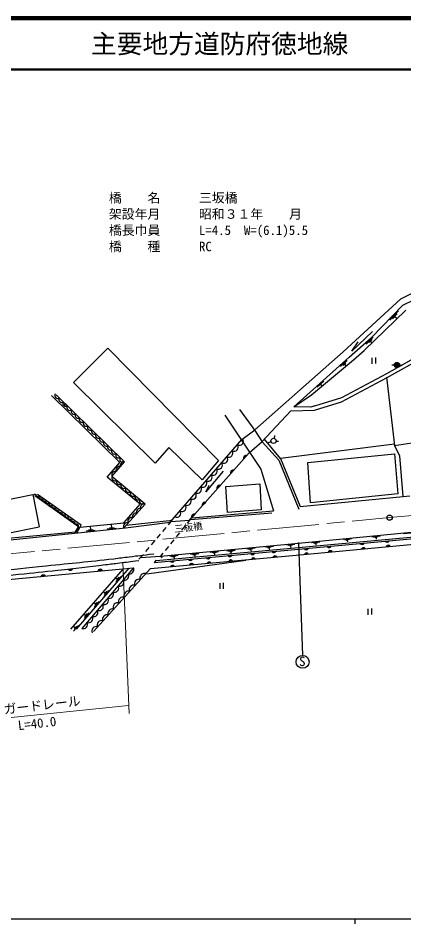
# Model space of a CAD drawing. Units: millimetres at full size, sheet at 1:1000; details may follow other scales. Extents: x 40000 to 680000, y 20000 to 380000.
# Drawn here: x 202568 to 277521, y 204000 to 380000 of the extents above; entities that cross this region are included whole.
import ezdxf
from ezdxf.enums import TextEntityAlignment as Align

# ---------------------------------------------------------------- set-up
doc = ezdxf.new("R2010")
doc.units = ezdxf.units.MM
doc.header["$LTSCALE"] = 1000
doc.linetypes.add('CHAIN', pattern=[18.5, 12, -1.5, 3.5, -1.5])
for name, color, linetype, lineweight in [('M-BGD', 7, 'Continuous', 25), ('M-BMK', 2, 'CHAIN', 13), ('M-BMK-SRVR', 3, 'Continuous', 25), ('M-STR-HTXT', 7, 'Continuous', 13), ('M-STR-STR1', 1, 'Continuous', 25), ('M-TTL', 2, 'Continuous', 140), ('M-TTL-BAND', 7, 'Continuous', 25), ('M-TTL-LINE', 7, 'Continuous', 50)]:
    doc.layers.add(name, color=color, linetype=linetype, lineweight=lineweight)
doc.layers.add('M-TTL-TXT', color=7, linetype='Continuous')
doc.styles.add('ＭＳ ゴシック', font='')
doc.styles.get('ＭＳ ゴシック').set_extended_font_data('MS Gothic')

msp = doc.modelspace()

# ---------------------------------------------------------------- hatches: boundary and pattern name
at = {"layer": 'M-BGD'}
for points in [[(276180, 312603), (275681, 312628, 0.06695), (275692, 312495, 0.8745), (276680, 312579)], [(276180, 312603), (276680, 312579, 0.06695), (276668, 312712, 0.8745), (275681, 312628)], [(246377, 294319), (247032, 294987, 0.62516)], [(243854, 291467), (244508, 292136, 0.62516)], [(241215, 288525), (241869, 289193, 0.62516)], [(238354, 285230), (239009, 285899, 0.62516)], [(236307, 282933), (236949, 283589, 0.62516)], [(274673, 278451), (273896, 278376, 0.62516)], [(252680, 276419), (251904, 276344, 0.62516)], [(258927, 276969), (258151, 276894, 0.62516)], [(263411, 277398), (262635, 277323, 0.62516)], [(262790, 276260), (263566, 276335, 0.62516)], [(269788, 278001), (269012, 277926, 0.62516)], [(269250, 276822), (270026, 276897, 0.62516)], [(274091, 277289), (274867, 277364, 0.62516)], [(232890, 274563), (232114, 274488, 0.62516)], [(236470, 274899), (235694, 274824, 0.62516)], [(239911, 275228), (239134, 275153, 0.62516)], [(244100, 275626), (243323, 275551, 0.62516)], [(243495, 274427), (244271, 274502, 0.62516)], [(248526, 276018), (247749, 275942, 0.62516)], [(247888, 274817), (248664, 274892, 0.62516)], [(252072, 275223), (252849, 275298, 0.62516)], [(258204, 275793), (258981, 275868, 0.62516)], [(213193, 273043), (212262, 272940, 0.62516)], [(218046, 272558), (218977, 272649, 0.62516)], [(232176, 273379), (232953, 273454, 0.62516)], [(235851, 273751), (236628, 273826, 0.62516)], [(239307, 274037), (240084, 274113, 0.62516)], [(206956, 271460), (207888, 271550, 0.62516)]]:
    msp.add_hatch(color=256, dxfattribs=at).paths.add_polyline_path(points)
h = msp.add_hatch(color=256, dxfattribs=at)
edge = h.paths.add_edge_path()
edge.add_ellipse((257053, 277954), major_axis=(26.5, -96), ratio=1, start_angle=80.38222, end_angle=-105.44933)
h = msp.add_hatch(color=256, dxfattribs=at)
edge = h.paths.add_edge_path()
edge.add_line((257040, 277855), (257036, 277952))
h = msp.add_hatch(color=256, dxfattribs=at)
edge = h.paths.add_edge_path()
edge.add_ellipse((257053, 277954), major_axis=(26.5, -96), ratio=1, start_angle=-22.90809, end_angle=74.55067)

# ---------------------------------------------------------------- linework, layer by layer
for p, q in [((276900, 325478), (281568, 327812)), ((277336, 324255), (282014, 326515)), ((265725, 315153), (276900, 325478)), ((271202, 317912), (277336, 324255)), ((269796, 315422), (277875, 323263)), ((274776, 321306), (276492, 323101)), ((275311, 321542), (276193, 322550)), ((275784, 322046), (276193, 321637)), ((271452, 319102), (267430, 315284)), ((266922, 314102), (271202, 317912)), ((267430, 315284), (268649, 317071)), ((270174, 316672), (271544, 317978)), ((270725, 316971), (271339, 317522)), ((271009, 317176), (271260, 316908)), ((213342, 309223), (219973, 315852)), ((219973, 315852), (241524, 294020)), ((248564, 299990), (265725, 315153)), ((267732, 313595), (269796, 315422)), ((274178, 310944), (281855, 315228)), ((256121, 304488), (266922, 314102)), ((259594, 306815), (267732, 313595)), ((265201, 312289), (266507, 313467)), ((271311, 314000), (271311, 312838)), ((272017, 314054), (272017, 312892)), ((274119, 310111), (281796, 314395)), ((265749, 312527), (266268, 313032)), ((266001, 312752), (266254, 312429)), ((275181, 312652), (276180, 312603)), ((276180, 312603), (277179, 312554)), ((265397, 305449), (274119, 310111)), ((265456, 306282), (274178, 310944)), ((274154, 310247), (275685, 296983)), ((229199, 293516), (213342, 309223)), ((260678, 308300), (261955, 309478)), ((261296, 308875), (261548, 308510)), ((222338, 293664), (209068, 306678)), ((223246, 293766), (209976, 306781)), ((256121, 304488), (259594, 306815)), ((260245, 304682), (265456, 306282)), ((259421, 304429), (256121, 304488)), ((260245, 304682), (259421, 304429)), ((260186, 303849), (265397, 305449)), ((242724, 302865), (249738, 292365)), ((245559, 303955), (248539, 299886)), ((249950, 297635), (255533, 303663)), ((255533, 303663), (260186, 303849)), ((246059, 298136), (248564, 299990)), ((248539, 299886), (249992, 297669)), ((275685, 296983), (294632, 299725)), ((232126, 282052), (246059, 298136)), ((247462, 295531), (249977, 297726)), ((249992, 297669), (253227, 294073)), ((253538, 294427), (250463, 298166)), ((251722, 297677), (251160, 297471)), ((252395, 298873), (252289, 298340)), ((252691, 297818), (253013, 297798)), ((252691, 297818), (253190, 297787)), ((231866, 296542), (229199, 293516)), ((238353, 290273), (231866, 296542)), ((275685, 297238), (253538, 294427)), ((276762, 294920), (275685, 296983)), ((235876, 282424), (247462, 295531)), ((241524, 294020), (238353, 290273)), ((247032, 294987), (246377, 294319)), ((253227, 294073), (257079, 284590)), ((253538, 294427), (257374, 285119)), ((258888, 293678), (275711, 295334)), ((275711, 295334), (276314, 287553)), ((277390, 287071), (276762, 294920)), ((219891, 290818), (222338, 293664)), ((220800, 290921), (223246, 293766)), ((249738, 292365), (252173, 284263)), ((259390, 285796), (258888, 293678)), ((226267, 285540), (219891, 290818)), ((227250, 285581), (220800, 290921)), ((242412, 291978), (239064, 287966)), ((244508, 292136), (243854, 291467)), ((239064, 287966), (239660, 289250)), ((241869, 289193), (241215, 288525)), ((242906, 289012), (249520, 289521)), ((243233, 283962), (242906, 289012)), ((249520, 289521), (249811, 284435)), ((199028, 286168), (205422, 287455)), ((205422, 287455), (206667, 281169)), ((214270, 281163), (205818, 287175)), ((214800, 281443), (206347, 287455)), ((257374, 285119), (277390, 287071)), ((276314, 287553), (259390, 285796)), ((277390, 287071), (278691, 287198)), ((223121, 281900), (226267, 285540)), ((223127, 280956), (227250, 285581)), ((239009, 285899), (238354, 285230)), ((236033, 282556), (251882, 283892)), ((236949, 283589), (236307, 282933)), ((236323, 282927), (252173, 284263)), ((249811, 284435), (243233, 283962)), ((214598, 281105), (223121, 281900)), ((223424, 280988), (232126, 282052)), ((223563, 281496), (232544, 282444)), ((232023, 282469), (232223, 282202)), ((235876, 282424), (236188, 282820)), ((257036, 277952), (306357, 282882)), ((257073, 277122), (306480, 281726)), ((187121, 277178), (214165, 280016)), ((189424, 277886), (213740, 280208)), ((200272, 279882), (206667, 281169)), ((213740, 280208), (214270, 281163)), ((213997, 279998), (214800, 281443)), ((214165, 280016), (223424, 280988)), ((215800, 280383), (217540, 280496)), ((216221, 280587), (217131, 280656)), ((216676, 280621), (216653, 281190)), ((219872, 280758), (221612, 280872)), ((220292, 280963), (221202, 281031)), ((220747, 280997), (220725, 281565)), ((257051, 276787), (306480, 281450)), ((257291, 275696), (306781, 280371)), ((277376, 279852), (279012, 280009)), ((259553, 278084), (261189, 278241)), ((259911, 278016), (260775, 278119)), ((265720, 278724), (267357, 278881)), ((266079, 278656), (266943, 278759)), ((266318, 278579), (266685, 278624)), ((266511, 278592), (266550, 278243)), ((271317, 279230), (272953, 279387)), ((271675, 279162), (272539, 279265)), ((271914, 279084), (272281, 279130)), ((272107, 279097), (272146, 278749)), ((273896, 278376), (274673, 278451)), ((228988, 274207), (257051, 276787)), ((229368, 274632), (257073, 277122)), ((230236, 275428), (257036, 277952)), ((239892, 276213), (241529, 276370)), ((243099, 276480), (244736, 276637)), ((243458, 276412), (244322, 276515)), ((243696, 276335), (244064, 276380)), ((243890, 276348), (243929, 276000)), ((246977, 276885), (248614, 277042)), ((247336, 276817), (248200, 276920)), ((247575, 276740), (247942, 276785)), ((247768, 276753), (247807, 276405)), ((250521, 277245), (252157, 277402)), ((250879, 277177), (251743, 277280)), ((251118, 277100), (251485, 277145)), ((251311, 277113), (251350, 276765)), ((251904, 276344), (252680, 276419)), ((254684, 277638), (256321, 277795)), ((255043, 277570), (255907, 277673)), ((255281, 277493), (255649, 277538)), ((255475, 277506), (255513, 277158)), ((257036, 277952), (257791, 256166)), ((258151, 276894), (258927, 276969)), ((260150, 277939), (260517, 277984)), ((260343, 277952), (260382, 277604)), ((262635, 277323), (263411, 277398)), ((263566, 276335), (262790, 276260)), ((269012, 277926), (269788, 278001)), ((270026, 276897), (269250, 276822)), ((274867, 277364), (274091, 277289)), ((226378, 275164), (226049, 274873)), ((227557, 272047), (246786, 274673)), ((228302, 273065), (257291, 275696)), ((229408, 274649), (228988, 274207)), ((230236, 275428), (230543, 275210)), ((232033, 275457), (233670, 275614)), ((232114, 274488), (232890, 274563)), ((232392, 275389), (233256, 275492)), ((232630, 275311), (232998, 275356)), ((232824, 275324), (232862, 274976)), ((235694, 274824), (236470, 274899)), ((236060, 275842), (237697, 276000)), ((236419, 275775), (237283, 275878)), ((236658, 275697), (237025, 275742)), ((236851, 275710), (236890, 275362)), ((239134, 275153), (239911, 275228)), ((240250, 276145), (241114, 276248)), ((240489, 276068), (240856, 276113)), ((240682, 276081), (240721, 275733)), ((243323, 275551), (244100, 275626)), ((247749, 275942), (248526, 276018)), ((248664, 274892), (247888, 274817)), ((252849, 275298), (252072, 275223)), ((258981, 275868), (258204, 275793)), ((192044, 270080), (225010, 273189)), ((212262, 272940), (213193, 273043)), ((222895, 272956), (212727, 261294)), ((224096, 273130), (213860, 261294)), ((225010, 273189), (214946, 261390)), ((228302, 273065), (217205, 260831)), ((232953, 273454), (232176, 273379)), ((236628, 273826), (235851, 273751)), ((240084, 274113), (239307, 274037)), ((244271, 274502), (243495, 274427)), ((207888, 271550), (206956, 271460)), ((218977, 272649), (218046, 272558)), ((222495, 271513), (221556, 270382)), ((221834, 271008), (221556, 271200)), ((222130, 271374), (221643, 270730)), ((241733, 270234), (241733, 269072)), ((242439, 270288), (242439, 269126)), ((220147, 268765), (219207, 267634)), ((219485, 268260), (219207, 268452)), ((219781, 268626), (219294, 267982)), ((218304, 266656), (217364, 265525)), ((217643, 266152), (217364, 266343)), ((217938, 266517), (217451, 265873)), ((216340, 264453), (215401, 263322)), ((215679, 263948), (215401, 264140)), ((215975, 264314), (215488, 263670)), ((270529, 265245), (270529, 264083)), ((271235, 265299), (271235, 264137)), ((214292, 262002), (213352, 260871)), ((213631, 261497), (213352, 261688)), ((213926, 261862), (213439, 261219))]:
    msp.add_line(p, q, dxfattribs=at)
for centre, radius in [((276180, 312603), 500), ((252192, 297849), 500), ((257053, 277954), 99.6), ((257838, 254917), 1250)]:
    msp.add_circle(centre, radius, dxfattribs=at)
for centre, radius, start, end in [((245542, 297805), 798, 242.81728, 35.83792), ((243499, 295465), 798, 242.81728, 35.83792), ((244536, 296626), 798, 242.81728, 35.83792), ((242499, 294283), 798, 242.81728, 35.83792), ((246867, 294494), 521, 71.58426, 199.63151), ((240455, 291963), 798, 242.81728, 35.83792), ((241465, 293145), 798, 242.81728, 35.83792), ((244344, 291642), 521, 71.58426, 199.63151), ((239444, 290812), 798, 242.81728, 35.83792), ((237403, 288465), 798, 242.81728, 35.83792), ((238439, 289633), 798, 242.81728, 35.83792), ((241705, 288699), 521, 71.58426, 199.63151), ((205845, 287039), 392, 338.60279, 131.62342), ((206465, 286598), 392, 338.60279, 131.62342), ((236397, 287286), 798, 242.81728, 35.83792), ((207085, 286157), 392, 338.60279, 131.62342), ((207705, 285716), 392, 338.60279, 131.62342), ((208325, 285275), 392, 338.60279, 131.62342), ((208945, 284834), 392, 338.60279, 131.62342), ((234408, 284934), 798, 242.81728, 35.83792), ((235413, 286113), 798, 242.81728, 35.83792), ((238844, 285405), 521, 71.58426, 199.63151), ((209565, 284393), 392, 338.60279, 131.62342), ((210185, 283952), 392, 338.60279, 131.62342), ((210805, 283511), 392, 338.60279, 131.62342), ((211425, 283070), 392, 338.60279, 131.62342), ((233368, 283788), 798, 242.81728, 35.83792), ((236787, 283105), 511, 71.58426, 199.63151), ((212045, 282629), 392, 338.60279, 131.62342), ((212665, 282188), 392, 338.60279, 131.62342), ((213285, 281747), 392, 338.60279, 131.62342), ((213905, 281306), 392, 338.60279, 131.62342), ((213817, 280482), 284, 254.24313, 47.26377), ((274266, 278602), 434, 211.49902, 339.54626), ((252274, 276570), 434, 211.49902, 339.54626), ((258521, 277120), 434, 211.49902, 339.54626), ((263005, 277550), 434, 211.49902, 339.54626), ((263196, 276108), 434, 31.49902, 159.54626), ((269382, 278153), 434, 211.49902, 339.54626), ((269656, 276670), 434, 31.49902, 159.54626), ((274497, 277137), 434, 31.49902, 159.54626), ((232484, 274715), 434, 211.49902, 339.54626), ((236064, 275051), 434, 211.49902, 339.54626), ((239504, 275379), 434, 211.49902, 339.54626), ((243693, 275778), 434, 211.49902, 339.54626), ((243901, 274276), 434, 31.49902, 159.54626), ((248119, 276169), 434, 211.49902, 339.54626), ((248294, 274665), 434, 31.49902, 159.54626), ((252479, 275071), 434, 31.49902, 159.54626), ((258611, 275641), 434, 31.49902, 159.54626), ((212703, 273218), 521, 212.24827, 340.29551), ((218534, 272377), 521, 31.51391, 159.56115), ((232583, 273228), 434, 31.49902, 159.54626), ((236258, 273600), 434, 31.49902, 159.54626), ((239714, 273886), 434, 31.49902, 159.54626), ((207444, 271278), 521, 31.51391, 159.56115)]:
    msp.add_arc(centre, radius, start, end, dxfattribs=at)
for centre, major_axis, ratio, start_param, end_param in [((210248, 306687), (-74, -590), 0.934573, 4.3312719, 6.984), ((211034, 305916), (-74, -590), 0.934573, 4.3312719, 6.984), ((211825, 305152), (-74, -590), 0.934573, 4.3312719, 6.984), ((211953, 304984), (-49, -393), 0.934573, 4.3312719, 6.984), ((212607, 304373), (-74, -590), 0.934573, 4.3312719, 6.984), ((213426, 303610), (-74, -590), 0.934573, 4.3312719, 6.984), ((214209, 302831), (-74, -590), 0.934573, 4.3312719, 6.984), ((214995, 302060), (-74, -590), 0.934573, 4.3312719, 6.984), ((215781, 301289), (-74, -590), 0.934573, 4.3312719, 6.984), ((216572, 300525), (-74, -590), 0.934573, 4.3312719, 6.984), ((217354, 299746), (-74, -590), 0.934573, 4.3312719, 6.984), ((218141, 298975), (-74, -590), 0.934573, 4.3312719, 6.984), ((218931, 298211), (-74, -590), 0.934573, 4.3312719, 6.984), ((219714, 297432), (-74, -590), 0.934573, 4.3312719, 6.984), ((220500, 296661), (-74, -590), 0.934573, 4.3312719, 6.984), ((221287, 295890), (-74, -590), 0.934573, 4.3312719, 6.984), ((222074, 295121), (-74, -590), 0.934573, 4.3312719, 6.984), ((222857, 294342), (-74, -590), 0.934573, 4.3312719, 6.984), ((222177, 292272), (405, 496), 0.89457, 0.2619966, 2.8795961), ((222977, 293202), (-408, -500), 0.804763, 3.4312922, 5.9934858), ((221363, 291311), (428, 524), 0.850025, 0.2750599, 2.8665328), ((221338, 290606), (521, -317), 0.845329, 3.1581086, 5.8782708), ((222203, 289899), (-426, 353), 0.862905, 0.2711538, 2.8704389), ((223078, 289192), (-472, 392), 0.879123, 0.2663871, 2.8752056), ((223989, 288437), (-472, 391), 0.889891, 0.2633115, 2.8782812), ((224917, 287680), (471, -390), 0.922362, 3.3960362, 6.0287418), ((225836, 286941), (-471, 391), 0.902925, 0.2596803, 2.8819124), ((226745, 286180), (-466, 395), 0.939643, 0.249958, 2.8916347), ((226943, 285018), (410, 455), 0.905674, 0.2589269, 2.8826657), ((225368, 283255), (-410, -456), 0.874444, 3.4093381, 6.0154399), ((226161, 284133), (-408, -454), 0.942773, 3.3907549, 6.0340231), ((223676, 281335), (-458, -509), 0.830225, 3.4228754, 6.0019026), ((224541, 282319), (457, 508), 0.860639, 0.2718333, 2.8697594), ((214087, 280964), (-114, 274), 0.897387, 2.4207032, 5.1066793), ((224365, 272727), (-529, -615), 0.780841, 0.2980653, 2.8435273), ((223359, 271548), (-524, -610), 0.86745, 0.2698013, 2.8717914), ((225933, 270208), (-541, -594), 0.885929, 3.4060277, 6.0187503), ((226972, 271358), (543, 597), 0.836638, 0.2792374, 2.8623552), ((221348, 269190), (-522, -608), 0.922646, 0.2543683, 2.8872243), ((222353, 270369), (524, 609), 0.887525, 3.405574, 6.019204), ((224894, 269058), (542, 595), 0.874035, 0.2678647, 2.8737279), ((220347, 268008), (523, 609), 0.899948, 3.4020934, 6.0226845), ((222815, 266759), (542, 595), 0.864545, 0.2706642, 2.8709284), ((223854, 267909), (-544, -597), 0.823015, 3.4252103, 5.9995677), ((218336, 265650), (521, 606), 0.976084, 3.3825825, 6.0421955), ((219341, 266829), (521, 607), 0.949463, 3.3890703, 6.0357076), ((221776, 265609), (540, 593), 0.901657, 0.2600292, 2.8815635), ((217330, 264470), (523, 608), 0.910733, 3.3991442, 6.0256338), ((219697, 263310), (-543, -596), 0.848845, 3.4170157, 6.0077623), ((220737, 264459), (-545, -599), 0.797195, 3.433889, 5.9908889), ((215319, 262112), (523, 609), 0.89418, 3.4036982, 6.0210798), ((216324, 263291), (523, 608), 0.908244, 3.3998191, 6.0249589), ((218658, 262160), (540, 593), 0.915023, 0.2563962, 2.8851965), ((217619, 261010), (542, 595), 0.866559, 0.2700655, 2.8715271)]:
    msp.add_ellipse(centre, major_axis=major_axis, ratio=ratio, start_param=start_param, end_param=end_param, dxfattribs=at)
for points in [[(168793, 270578), (173717, 270812), (174960, 270871), (178912, 271079), (182637, 271276), (184728, 271322), (188446, 271611), (192198, 271902), (194289, 272185), (198033, 272563), (201924, 272956), (204103, 273187), (207994, 273590), (213130, 274123), (216014, 274355), (221142, 274959), (222316, 275097), (222971, 275194), (224143, 275338), (226006, 275569), (226595, 275633), (228915, 275899)], [(180156, 270410), (183944, 270591), (184900, 270636), (187940, 270796), (190805, 270948), (192413, 270983), (195274, 271205), (198160, 271429), (199768, 271646), (202648, 271937), (205642, 272240), (207320, 272395), (210311, 272728), (213919, 273130), (215939, 273369), (219544, 273805), (220622, 273935), (221225, 274011), (222302, 274147), (223750, 274330), (224205, 274391), (226006, 274630)]]:
    msp.add_open_spline(points, degree=3, knots=[0, 0, 0, 0, 1, 1, 1, 2, 2, 2, 3, 3, 3, 4, 4, 4, 5, 5, 5, 6, 6, 6, 7, 7, 7, 7], dxfattribs=at)
at = {"layer": 'M-BMK'}
for p, q in [((274757, 282933), (374119, 292477)), ((175413, 273472), (274757, 282933))]:
    msp.add_line(p, q, dxfattribs=at)
at = {"layer": 'M-BMK-SRVR'}
msp.add_circle((274757, 282933), 500, dxfattribs=at)
at = {"layer": 'M-STR-HTXT'}
for p, q in [((222892, 274236), (224165, 244860)), ((182830, 242290), (224033, 246416))]:
    msp.add_line(p, q, dxfattribs=at)
at = {"layer": 'M-STR-STR1'}
for p, q in [((232223, 282202), (231695, 281567)), ((232223, 282202), (235876, 282424)), ((235876, 282424), (235408, 281844)), ((231248, 281029), (230609, 280259)), ((233900, 279976), (233272, 279198)), ((234968, 281299), (234340, 280521)), ((229075, 278414), (228435, 277645)), ((230161, 279721), (229522, 278952)), ((232832, 278654), (232204, 277875)), ((227988, 277106), (227349, 276337)), ((231764, 277331), (231136, 276553)), ((226901, 275799), (226374, 275164)), ((226374, 275164), (230228, 275428)), ((230697, 276008), (230228, 275428))]:
    msp.add_line(p, q, dxfattribs=at)
at = {"layer": 'M-TTL'}
msp.add_line((680000, 380000), (40000, 380000), dxfattribs=at)
at = {"layer": 'M-TTL-BAND'}
for p, q in [((40000, 205000), (579000, 205000)), ((268000, 205000), (268000, 204000))]:
    msp.add_line(p, q, dxfattribs=at)
at = {"layer": 'M-TTL-LINE'}
msp.add_line((40000, 370000), (680000, 370000), dxfattribs=at)

# ---------------------------------------------------------------- texts
at = {"layer": 'M-BGD', "style": 'ＭＳ ゴシック'}
msp.add_text('三板橋', height=1320, rotation=6.881, dxfattribs=at).set_placement((233029, 279640), align=Align.BOTTOM_LEFT)
msp.add_text('S', height=1833, dxfattribs=at).set_placement((257159, 253543), align=Align.BOTTOM_LEFT)
at = {"layer": 'M-STR-HTXT', "style": 'ＭＳ ゴシック'}
for s, p in [('ガードレール', (199924, 244216)), ('\u3000L=40.0', (200218, 240798))]:
    msp.add_text(s, height=1833, rotation=6.527, dxfattribs=at).set_placement(p, align=Align.BOTTOM_LEFT)
at = {"layer": 'M-STR-STR1', "style": 'ＭＳ ゴシック'}
for s, p in [('橋\u3000\u3000名\u3000\u3000\u3000三坂橋', (220199, 343614)), ('架設年月\u3000\u3000\u3000昭和３１年\u3000\u3000月', (220199, 340464)), ('橋長巾員\u3000\u3000\u3000L=4.5\u3000W=(6.1)5.5', (220199, 337314)), ('橋\u3000\u3000種\u3000\u3000\u3000RC', (220199, 334164))]:
    msp.add_text(s, height=1833, dxfattribs=at).set_placement(p, align=Align.BOTTOM_LEFT)
at = {"layer": 'M-TTL-TXT', "style": 'ＭＳ ゴシック'}
msp.add_text('主要地方道防府徳地線', height=3666, dxfattribs=at).set_placement((216734, 375000), align=Align.MIDDLE_LEFT)

doc.saveas('drawing.dxf')
